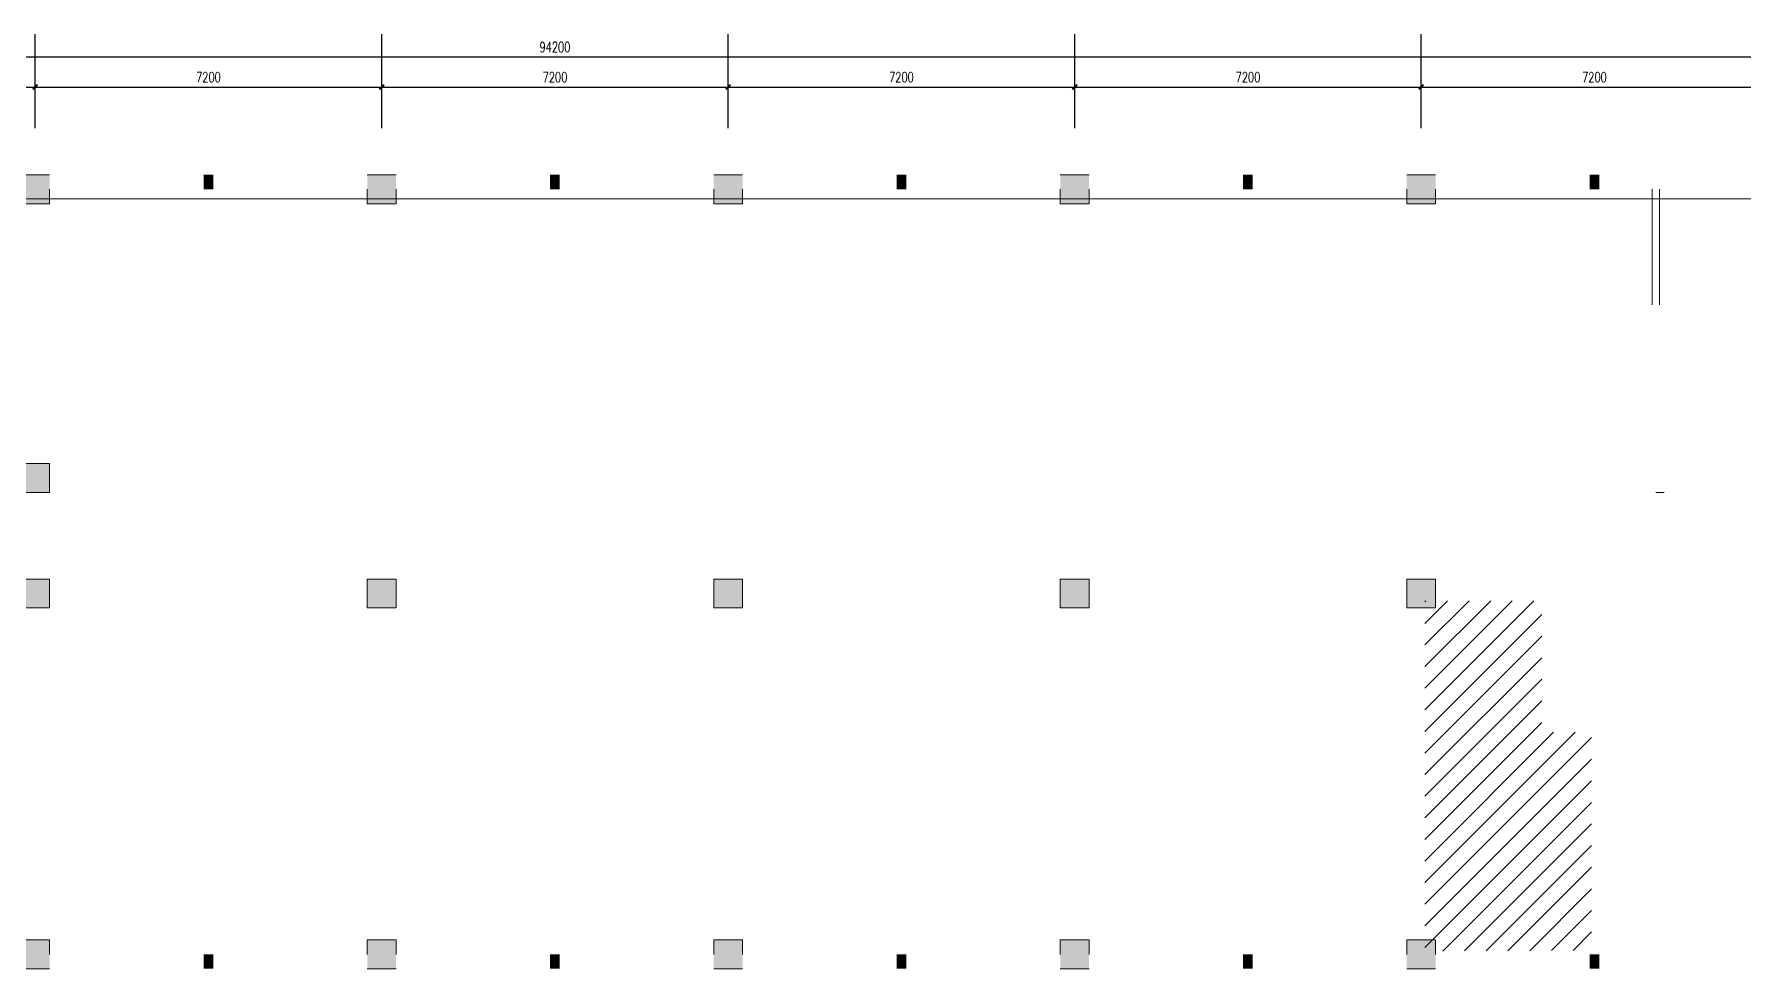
# Model space of a CAD drawing. Header units: millimetres. Extents: x 164760 to 3716174, y -1766400 to 11969.
# Drawn here: x 3380246 to 3415750, y -1650825 to -1631402 of the extents above; entities that cross this region are included whole.
import ezdxf

# ---------------------------------------------------------------- set-up
doc = ezdxf.new("R2010")
doc.units = ezdxf.units.MM
doc.header["$LTSCALE"] = 1000
doc.layers.get('0').update_dxf_attribs({"color": 253, "linetype": 'CONTINUOUS'})
doc.layers.get('Defpoints').update_dxf_attribs({"color": 250, "linetype": 'CONTINUOUS', "lineweight": 0})
doc.layers.add('AXIS', color=253, linetype='CONTINUOUS')
for name, color, linetype, lineweight in [('COLUMN', 253, 'CONTINUOUS', 0), ('PUB_HATCH', 253, 'CONTINUOUS', 0), ('RC-Modelling【天花造型】', 253, 'CONTINUOUS', 0), ('Xline【辅助线】', 253, 'CONTINUOUS', 0)]:
    doc.layers.add(name, color=color, linetype=linetype, lineweight=lineweight)
doc.styles.add('_TCH_DIM_T3', font='SIMPLEX', dxfattribs={"width": 0.705882, "bigfont": 'GBCBIG'})
doc.dimstyles.new('_TCH_ARCH&&100', dxfattribs={"dimtxt": 212.5, "dimasz": 100, "dimexe": 250, "dimexo": 300, "dimgap": 100, "dimtad": 1, "dimdec": 0, "dimzin": 0, "dimdsep": 46, "dimtxsty": '_TCH_DIM_T3', "dimblk": 'ARCHTICK', "dimcen": 0.09, "dimclrt": 7, "dimazin": 2, "dimtfac": 1, "dimtdec": 0, "dimtix": 1, "dimtmove": 2, "dimatfit": 3, "dimtolj": 1, "dimtzin": 0, "dimarcsym": 0})

# ---------------------------------------------------------------- blocks, each defined once
blk = doc.blocks.new('海龙_0918165925')
at = {"layer": 'PUB_HATCH'}
for points in [[(-11100, -600), (-10500, -600), (-10500, 0), (-11100, 0)], [(-7300, -300), (-7100, -300), (-7100, 0), (-7300, 0)], [(-3900, -600), (-3300, -600), (-3300, 0), (-3900, 0)], [(-100, -300), (100, -300), (100, 0), (-100, 0)], [(3300, -600), (3900, -600), (3900, 0), (3300, 0)], [(7100, -300), (7300, -300), (7300, 0), (7100, 0)], [(10500, -600), (11100, -600), (11100, 0), (10500, 0)], [(14300, -300), (14500, -300), (14500, 0), (14300, 0)], [(17700, -600), (18300, -600), (18300, 0), (17700, 0)], [(21500, -300), (21700, -300), (21700, 0), (21500, 0)], [(-11100, -6600), (-10500, -6600), (-10500, -6000), (-11100, -6000)], [(-11100, -9000), (-10500, -9000), (-10500, -8400), (-11100, -8400)], [(-3900, -9000), (-3300, -9000), (-3300, -8400), (-3900, -8400)], [(3300, -9000), (3900, -9000), (3900, -8400), (3300, -8400)], [(10500, -9000), (11100, -9000), (11100, -8400), (10500, -8400)], [(17700, -9000), (18300, -9000), (18300, -8400), (17700, -8400)], [(-11100, -16500), (-10500, -16500), (-10500, -15900), (-11100, -15900)], [(-3900, -16500), (-3300, -16500), (-3300, -15900), (-3900, -15900)], [(3300, -16500), (3900, -16500), (3900, -15900), (3300, -15900)], [(10500, -16500), (11100, -16500), (11100, -15900), (10500, -15900)], [(17700, -16500), (18300, -16500), (18300, -15900), (17700, -15900)], [(-7100, -16200), (-7300, -16200), (-7300, -16500), (-7100, -16500)], [(100, -16200), (-100, -16200), (-100, -16500), (100, -16500)], [(7300, -16200), (7100, -16200), (7100, -16500), (7300, -16500)], [(14500, -16200), (14300, -16200), (14300, -16500), (14500, -16500)], [(21700, -16200), (21500, -16200), (21500, -16500), (21700, -16500)]]:
    blk.add_hatch(color=256, dxfattribs=at).paths.add_polyline_path(points)
at = {"layer": 'COLUMN'}
for p, q in [((-10500, 0), (-11100, 0)), ((-10500, -600), (-10500, -300)), ((-3300, 0), (-3900, 0)), ((-3900, -300), (-3900, -600)), ((-3300, -600), (-3300, -300)), ((3900, 0), (3300, 0)), ((3300, -300), (3300, -600)), ((3900, -600), (3900, -300)), ((11100, 0), (10500, 0)), ((10500, -300), (10500, -600)), ((11100, -600), (11100, -300)), ((18300, 0), (17700, 0)), ((17700, -300), (17700, -600)), ((18300, -600), (18300, -300)), ((-11100, -600), (-10500, -600)), ((-3900, -600), (-3300, -600)), ((3300, -600), (3900, -600)), ((10500, -600), (11100, -600)), ((17700, -600), (18300, -600)), ((-10500, -6000), (-11100, -6000)), ((-10500, -6600), (-10500, -6000)), ((-11100, -6600), (-10500, -6600)), ((-10500, -8400), (-11100, -8400)), ((-10500, -9000), (-10500, -8400)), ((-3300, -8400), (-3900, -8400)), ((-3900, -8400), (-3900, -9000)), ((-3300, -9000), (-3300, -8400)), ((3900, -8400), (3300, -8400)), ((3300, -8400), (3300, -9000)), ((3900, -9000), (3900, -8400)), ((11100, -8400), (10500, -8400)), ((10500, -8400), (10500, -9000)), ((11100, -9000), (11100, -8400)), ((18300, -8400), (17700, -8400)), ((17700, -8400), (17700, -9000)), ((18300, -9000), (18300, -8400)), ((-11100, -9000), (-10500, -9000)), ((-3900, -9000), (-3300, -9000)), ((3300, -9000), (3900, -9000)), ((10500, -9000), (11100, -9000)), ((17700, -9000), (18300, -9000)), ((-10500, -15900), (-11100, -15900)), ((-10500, -16200), (-10500, -15900)), ((-3300, -15900), (-3900, -15900)), ((-3900, -15900), (-3900, -16200)), ((-3300, -16200), (-3300, -15900)), ((3900, -15900), (3300, -15900)), ((3300, -15900), (3300, -16200)), ((3900, -16200), (3900, -15900)), ((11100, -15900), (10500, -15900)), ((10500, -15900), (10500, -16200)), ((11100, -16200), (11100, -15900)), ((18300, -15900), (17700, -15900)), ((17700, -15900), (17700, -16200)), ((18300, -16200), (18300, -15900)), ((-11100, -16500), (-10500, -16500)), ((-3900, -16500), (-3300, -16500)), ((3300, -16500), (3900, -16500)), ((10500, -16500), (11100, -16500)), ((17700, -16500), (18300, -16500))]:
    blk.add_line(p, q, dxfattribs=at)
blk = doc.blocks.new('_ArchTick')
at = {"color": 2, "linetype": 'ByBlock', "const_width": 0.4}
blk.add_lwpolyline([(-0.5, -0.5), (0.5, 0.5)], dxfattribs=at)
blk = doc.blocks.new('*D615')
at = {"layer": 'AXIS', "color": 0, "lineweight": -2, "transparency": 16777216}
for p, q in [((3546280, -1554394), (3546280, -1553288)), ((3553480, -1554394), (3553480, -1553288)), ((3546280, -1553538), (3553480, -1553538))]:
    blk.add_line(p, q, dxfattribs=at)
at = {"layer": 'Defpoints', "color": 0, "transparency": 16777216}
for p in [(3553480, -1553538), (3546280, -1554694), (3553480, -1554694)]:
    blk.add_point(p, dxfattribs=at)
at = {"layer": 'AXIS', "color": 0, "lineweight": -2, "transparency": 16777216, "xscale": 100, "yscale": 100, "zscale": 100, "rotation": 180}
blk.add_blockref('_ArchTick', (3546280, -1553538), dxfattribs=at)
at = {"layer": 'AXIS', "color": 0, "lineweight": -2, "transparency": 16777216, "xscale": 100, "yscale": 100, "zscale": 100}
blk.add_blockref('_ArchTick', (3553480, -1553538), dxfattribs=at)
at = {"layer": 'AXIS', "color": 7, "transparency": 16777216, "insert": (3549880, -1553332), "char_height": 212.5, "attachment_point": 5, "style": '_TCH_DIM_T3'}
blk.add_mtext('\\A1;7200', dxfattribs=at)
blk = doc.blocks.new('*D616')
at = {"layer": 'AXIS', "color": 0, "lineweight": -2, "transparency": 16777216}
for p, q in [((3539080, -1554394), (3539080, -1553288)), ((3546280, -1554394), (3546280, -1553288)), ((3539080, -1553538), (3546280, -1553538))]:
    blk.add_line(p, q, dxfattribs=at)
at = {"layer": 'Defpoints', "color": 0, "transparency": 16777216}
for p in [(3546280, -1553538), (3539080, -1554694), (3546280, -1554694)]:
    blk.add_point(p, dxfattribs=at)
at = {"layer": 'AXIS', "color": 0, "lineweight": -2, "transparency": 16777216, "xscale": 100, "yscale": 100, "zscale": 100, "rotation": 180}
blk.add_blockref('_ArchTick', (3539080, -1553538), dxfattribs=at)
at = {"layer": 'AXIS', "color": 0, "lineweight": -2, "transparency": 16777216, "xscale": 100, "yscale": 100, "zscale": 100}
blk.add_blockref('_ArchTick', (3546280, -1553538), dxfattribs=at)
at = {"layer": 'AXIS', "color": 7, "transparency": 16777216, "insert": (3542680, -1553332), "char_height": 212.5, "attachment_point": 5, "style": '_TCH_DIM_T3'}
blk.add_mtext('\\A1;7200', dxfattribs=at)
blk = doc.blocks.new('*D602')
at = {"layer": 'AXIS', "color": 0, "lineweight": -2, "transparency": 16777216}
for p, q in [((3531880, -1554394), (3531880, -1553288)), ((3539080, -1554394), (3539080, -1553288)), ((3531880, -1553538), (3539080, -1553538))]:
    blk.add_line(p, q, dxfattribs=at)
at = {"layer": 'Defpoints', "color": 0, "transparency": 16777216}
for p in [(3539080, -1553538), (3531880, -1554694), (3539080, -1554694)]:
    blk.add_point(p, dxfattribs=at)
at = {"layer": 'AXIS', "color": 0, "lineweight": -2, "transparency": 16777216, "xscale": 100, "yscale": 100, "zscale": 100, "rotation": 180}
blk.add_blockref('_ArchTick', (3531880, -1553538), dxfattribs=at)
at = {"layer": 'AXIS', "color": 0, "lineweight": -2, "transparency": 16777216, "xscale": 100, "yscale": 100, "zscale": 100}
blk.add_blockref('_ArchTick', (3539080, -1553538), dxfattribs=at)
at = {"layer": 'AXIS', "color": 7, "transparency": 16777216, "insert": (3535480, -1553332), "char_height": 212.5, "attachment_point": 5, "style": '_TCH_DIM_T3'}
blk.add_mtext('\\A1;7200', dxfattribs=at)
blk = doc.blocks.new('*D603')
at = {"layer": 'AXIS', "color": 0, "lineweight": -2, "transparency": 16777216}
for p, q in [((3524680, -1554394), (3524680, -1553288)), ((3531880, -1554394), (3531880, -1553288)), ((3524680, -1553538), (3531880, -1553538))]:
    blk.add_line(p, q, dxfattribs=at)
at = {"layer": 'Defpoints', "color": 0, "transparency": 16777216}
for p in [(3531880, -1553538), (3524680, -1554694), (3531880, -1554694)]:
    blk.add_point(p, dxfattribs=at)
at = {"layer": 'AXIS', "color": 0, "lineweight": -2, "transparency": 16777216, "xscale": 100, "yscale": 100, "zscale": 100, "rotation": 180}
blk.add_blockref('_ArchTick', (3524680, -1553538), dxfattribs=at)
at = {"layer": 'AXIS', "color": 0, "lineweight": -2, "transparency": 16777216, "xscale": 100, "yscale": 100, "zscale": 100}
blk.add_blockref('_ArchTick', (3531880, -1553538), dxfattribs=at)
at = {"layer": 'AXIS', "color": 7, "transparency": 16777216, "insert": (3528280, -1553332), "char_height": 212.5, "attachment_point": 5, "style": '_TCH_DIM_T3'}
blk.add_mtext('\\A1;7200', dxfattribs=at)
blk = doc.blocks.new('*D604')
at = {"layer": 'AXIS', "color": 0, "lineweight": -2, "transparency": 16777216}
for p, q in [((3517480, -1554394), (3517480, -1553288)), ((3524680, -1554394), (3524680, -1553288)), ((3517480, -1553538), (3524680, -1553538))]:
    blk.add_line(p, q, dxfattribs=at)
at = {"layer": 'Defpoints', "color": 0, "transparency": 16777216}
for p in [(3524680, -1553538), (3517480, -1554694), (3524680, -1554694)]:
    blk.add_point(p, dxfattribs=at)
at = {"layer": 'AXIS', "color": 0, "lineweight": -2, "transparency": 16777216, "xscale": 100, "yscale": 100, "zscale": 100, "rotation": 180}
blk.add_blockref('_ArchTick', (3517480, -1553538), dxfattribs=at)
at = {"layer": 'AXIS', "color": 0, "lineweight": -2, "transparency": 16777216, "xscale": 100, "yscale": 100, "zscale": 100}
blk.add_blockref('_ArchTick', (3524680, -1553538), dxfattribs=at)
at = {"layer": 'AXIS', "color": 7, "transparency": 16777216, "insert": (3521080, -1553332), "char_height": 212.5, "attachment_point": 5, "style": '_TCH_DIM_T3'}
blk.add_mtext('\\A1;7200', dxfattribs=at)
blk = doc.blocks.new('*D605')
at = {"layer": 'AXIS', "color": 0, "lineweight": -2, "transparency": 16777216}
for p, q in [((3514080, -1554394), (3514080, -1553288)), ((3517480, -1554394), (3517480, -1553288)), ((3514080, -1553538), (3517480, -1553538))]:
    blk.add_line(p, q, dxfattribs=at)
at = {"layer": 'Defpoints', "color": 0, "transparency": 16777216}
for p in [(3517480, -1553538), (3514080, -1554694), (3517480, -1554694)]:
    blk.add_point(p, dxfattribs=at)
at = {"layer": 'AXIS', "color": 0, "lineweight": -2, "transparency": 16777216, "xscale": 100, "yscale": 100, "zscale": 100, "rotation": 180}
blk.add_blockref('_ArchTick', (3514080, -1553538), dxfattribs=at)
at = {"layer": 'AXIS', "color": 0, "lineweight": -2, "transparency": 16777216, "xscale": 100, "yscale": 100, "zscale": 100}
blk.add_blockref('_ArchTick', (3517480, -1553538), dxfattribs=at)
at = {"layer": 'AXIS', "color": 7, "transparency": 16777216, "insert": (3515780, -1553332), "char_height": 212.5, "attachment_point": 5, "style": '_TCH_DIM_T3'}
blk.add_mtext('\\A1;3400', dxfattribs=at)
blk = doc.blocks.new('*D623')
at = {"layer": 'AXIS', "color": 0, "lineweight": -2, "transparency": 16777216}
for p, q in [((3481180, -1554433), (3481180, -1552663)), ((3481180, -1552913), (3575380, -1552913)), ((3575380, -1554433), (3575380, -1552663))]:
    blk.add_line(p, q, dxfattribs=at)
at = {"layer": 'Defpoints', "color": 0, "transparency": 16777216}
for p in [(3575380, -1552913), (3481180, -1554733), (3575380, -1554733)]:
    blk.add_point(p, dxfattribs=at)
at = {"layer": 'AXIS', "color": 0, "lineweight": -2, "transparency": 16777216, "xscale": 100, "yscale": 100, "zscale": 100, "rotation": 180}
blk.add_blockref('_ArchTick', (3481180, -1552913), dxfattribs=at)
at = {"layer": 'AXIS', "color": 0, "lineweight": -2, "transparency": 16777216, "xscale": 100, "yscale": 100, "zscale": 100}
blk.add_blockref('_ArchTick', (3575380, -1552913), dxfattribs=at)
at = {"layer": 'AXIS', "color": 7, "transparency": 16777216, "insert": (3528280, -1552707), "char_height": 212.5, "attachment_point": 5, "style": '_TCH_DIM_T3'}
blk.add_mtext('\\A1;94200', dxfattribs=at)
blk = doc.blocks.new('海龙0927230683')
at = {"layer": 'Xline【辅助线】'}
h = blk.add_hatch(dxfattribs=at)
h.set_pattern_fill('ANSI31', color=256, scale=100)
h.set_pattern_definition([(45, (2424.97, -7950), (-224.5064, 224.5064), [])])
h.paths.add_polyline_path([(22465, -3403), (21430, -3403), (21430, -668), (19000, -668), (19000, -7950), (22465, -7935)])
for p, q in [((23725, 5482), (23725, 7882)), ((23875, 5482), (23875, 7882)), ((23800, 1581), (23975, 1581))]:
    blk.add_line(p, q, dxfattribs=at)
blk = doc.blocks.new('海龙_0926164331')
at = {"layer": 'AXIS'}
for p, q in [((-10770.3, -2397.2), (-10770.3, -800)), ((-3570.3, -2397.2), (-3570.3, -800)), ((3629.7, -2397.2), (3629.7, -800)), ((10829.7, -2397.2), (10829.7, -800)), ((18029.7, -2397.2), (18029.7, -800))]:
    blk.add_line(p, q, dxfattribs=at)
for p1, p2, distance, picture, middle in [((-47070.3, -3094), (47129.7, -3094), 1819.8, '*D623', (29.7, -1067.9)), ((-14170.3, -3054.5), (-10770.3, -3054.5), 1155.3, '*D605', (-12470.3, -1693)), ((-10770.3, -3054.5), (-3570.3, -3054.5), 1155.3, '*D604', (-7170.3, -1693)), ((-3570.3, -3054.5), (3629.7, -3054.5), 1155.3, '*D603', (29.7, -1693)), ((3629.7, -3054.5), (10829.7, -3054.5), 1155.3, '*D602', (7229.7, -1693)), ((10829.7, -3054.5), (18029.7, -3054.5), 1155.3, '*D616', (14429.7, -1693)), ((18029.7, -3054.5), (25229.7, -3054.5), 1155.3, '*D615', (21629.7, -1693))]:
    dim = blk.add_aligned_dim(p1=p1, p2=p2, distance=distance, dimstyle='_TCH_ARCH&&100', dxfattribs=at)
    dim.commit()
    dim.dimension.update_dxf_attribs({"geometry": picture, "text_midpoint": middle, "insert": (-3528250.3, 1551639)})

msp = doc.modelspace()

# ---------------------------------------------------------------- linework, layer by layer
at = {"layer": 'RC-Modelling【天花造型】'}
msp.add_line((3351167.2, -1634825.1), (3423167.2, -1634825.1), dxfattribs=at)

# ---------------------------------------------------------------- block references
at = {"layer": 'AXIS'}
msp.add_blockref('海龙_0926164331', (3391037.6, -1630602), dxfattribs=at)
at = {"layer": 'COLUMN'}
msp.add_blockref('海龙_0918165925', (3391067.2, -1634325.1), dxfattribs=at)
at = {"layer": 'Xline【辅助线】'}
msp.add_blockref('海龙0927230683', (3390142.4, -1642507.4), dxfattribs=at)

doc.saveas('drawing.dxf')
